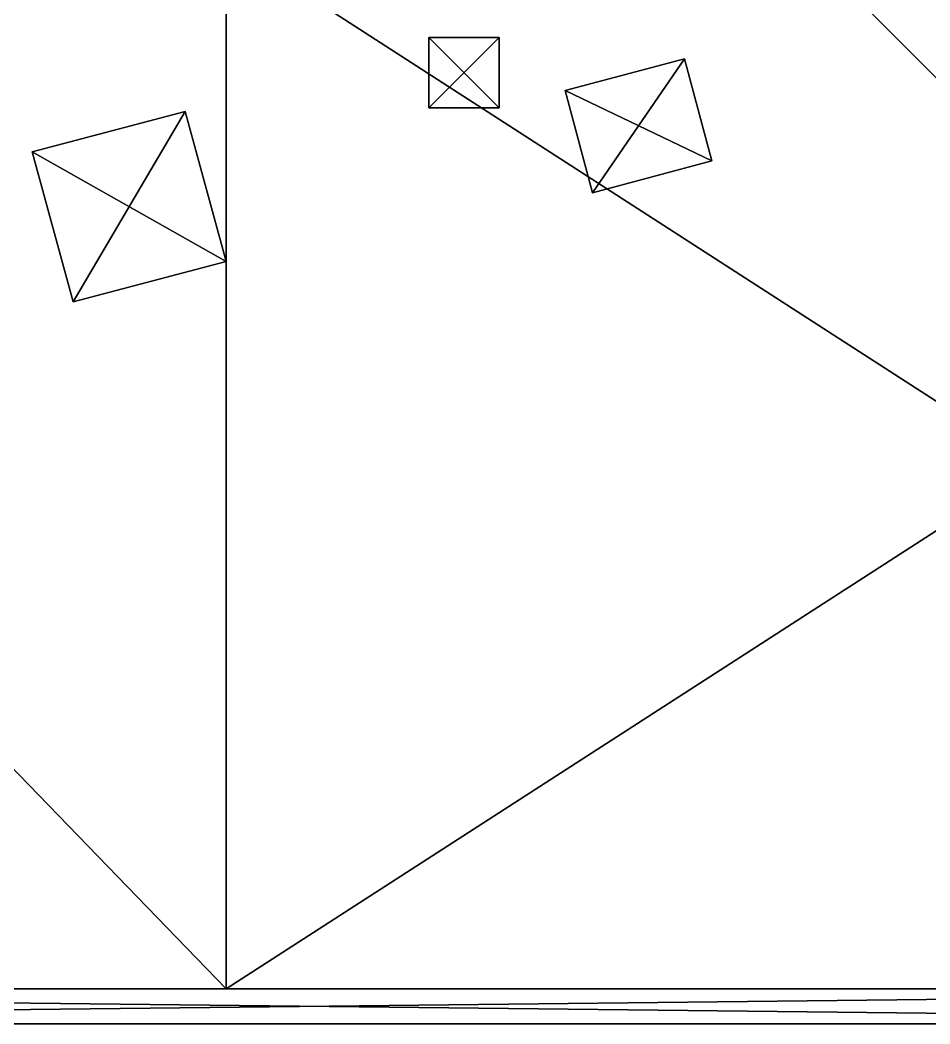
# Model space of a CAD drawing. Extents: x -6144 to 9632, y -5120 to 9632.
# Drawn here: x 7941 to 8767, y 6752 to 7664 of the extents above; entities that cross this region are included whole.
import ezdxf

# ---------------------------------------------------------------- set-up
doc = ezdxf.new("R2010")
doc.units = 0

msp = doc.modelspace()

# ---------------------------------------------------------------- meshes
at = {"layer": 'OBJECT1000', "color": 50}
mesh = msp.add_polyface(dxfattribs=at)
corners = [(8544.191406, 7628.719727, 10688), (8436, 7599.729492, 10688), (8460.84375, 7507, 10688), (8569.039063, 7536, 10688), (8569.039063, 7535.989258, 11184), (8460.855469, 7507, 11184), (8436, 7599.732422, 11184), (8544.191406, 7628.720703, 11184)]
mesh.append_faces([[corners[k] for k in face] for face in [(1, 3, 0), (5, 7, 4), (2, 4, 3), (0, 6, 1), (1, 5, 2), (3, 7, 0)]], dxfattribs={"vtx0": -1})
mesh.append_faces([[corners[k] for k in face] for face in [(1, 2, 3), (5, 6, 7), (2, 5, 4), (0, 7, 6), (1, 6, 5), (3, 4, 7)]], dxfattribs={"vtx2": -1})
at = {"layer": 'OBJECT129', "color": 50}
mesh = msp.add_polyface(dxfattribs=at)
corners = [(6784, 6752, 12000), (6784, 6752, 10656), (6784, 6784, 10656), (6784, 6784, 12000), (9632, 6784, 12000), (9632, 6784, 10656), (9632, 6752, 10656), (9632, 6752, 12000)]
mesh.append_faces([[corners[k] for k in face] for face in [(1, 3, 0), (5, 7, 4), (6, 0, 7), (2, 4, 3), (1, 5, 2), (3, 7, 0)]], dxfattribs={"vtx0": -1})
mesh.append_faces([[corners[k] for k in face] for face in [(1, 2, 3), (5, 6, 7), (6, 1, 0), (2, 5, 4), (1, 6, 5), (3, 4, 7)]], dxfattribs={"vtx2": -1})
at = {"layer": 'OBJECT306', "color": 50}
mesh = msp.add_polyface(dxfattribs=at)
corners = [(8312, 7584, 10768), (8312, 7648, 10768), (8376, 7648, 10768), (8376, 7584, 10768), (8312, 7648, 10760), (8312, 7584, 10760), (8376, 7584, 10760), (8376, 7648, 10760)]
mesh.append_faces([[corners[k] for k in face] for face in [(1, 3, 0), (1, 5, 4), (3, 7, 6), (0, 6, 5), (2, 4, 7), (5, 7, 4)]], dxfattribs={"vtx0": -1})
mesh.append_faces([[corners[k] for k in face] for face in [(1, 2, 3), (1, 0, 5), (3, 2, 7), (0, 3, 6), (2, 1, 4), (5, 6, 7)]], dxfattribs={"vtx2": -1})
at = {"layer": 'OBJECT313', "color": 50}
mesh = msp.add_polyface(dxfattribs=at)
corners = [(6752, 6752, 10656), (6752, 6752, 10176), (6752, 9632, 10176), (6752, 9632, 10656), (9632, 9632, 10656), (9632, 9632, 10176), (9632, 6752, 10176), (9632, 6752, 10656)]
mesh.append_faces([[corners[k] for k in face] for face in [(1, 3, 0), (5, 7, 4), (6, 0, 7), (2, 4, 3), (1, 5, 2), (3, 7, 0)]], dxfattribs={"vtx0": -1})
mesh.append_faces([[corners[k] for k in face] for face in [(1, 2, 3), (5, 6, 7), (6, 1, 0), (2, 5, 4), (1, 6, 5), (3, 4, 7)]], dxfattribs={"vtx2": -1})
at = {"layer": 'OBJECT320', "color": 50}
mesh = msp.add_polyface(dxfattribs=at)
corners = [(6752, 9632, 12000), (6752, 6752, 12000), (9632, 6752, 12000), (9632, 9632, 12000), (6752, 6752, 12224), (6752, 9632, 12224), (9632, 9632, 12224), (9632, 6752, 12224)]
mesh.append_faces([[corners[k] for k in face] for face in [(1, 3, 0), (5, 7, 4), (0, 4, 1), (2, 6, 3), (1, 7, 2), (3, 5, 0)]], dxfattribs={"vtx0": -1})
mesh.append_faces([[corners[k] for k in face] for face in [(1, 2, 3), (5, 6, 7), (0, 5, 4), (2, 7, 6), (1, 4, 7), (3, 6, 5)]], dxfattribs={"vtx2": -1})
at = {"layer": 'OBJECT338', "color": 50}
mesh = msp.add_polyface(dxfattribs=at)
corners = [(6784, 6784, 10687), (6784, 6784, 10656), (6784, 8174, 10656), (6784, 8174, 10687), (8128, 8174, 10687), (8128, 8174, 10656), (8128, 6784, 10656), (8128, 6784, 10687)]
mesh.append_faces([[corners[k] for k in face] for face in [(1, 3, 0), (5, 7, 4), (6, 0, 7), (2, 4, 3), (1, 5, 2), (3, 7, 0)]], dxfattribs={"vtx0": -1})
mesh.append_faces([[corners[k] for k in face] for face in [(1, 2, 3), (5, 6, 7), (6, 1, 0), (2, 5, 4), (1, 6, 5), (3, 4, 7)]], dxfattribs={"vtx2": -1})
at = {"layer": 'OBJECT341', "color": 50}
mesh = msp.add_polyface(dxfattribs=at)
corners = [(8128, 7734, 10656), (8128, 6784, 10656), (9600, 6784, 10656), (9600, 7734, 10656), (8128, 6784, 10687), (8128, 7734, 10687), (9600, 7734, 10687), (9600, 6784, 10687)]
mesh.append_faces([[corners[k] for k in face] for face in [(1, 3, 0), (5, 7, 4), (0, 4, 1), (2, 6, 3), (1, 7, 2), (3, 5, 0)]], dxfattribs={"vtx0": -1})
mesh.append_faces([[corners[k] for k in face] for face in [(1, 2, 3), (5, 6, 7), (0, 5, 4), (2, 7, 6), (1, 4, 7), (3, 6, 5)]], dxfattribs={"vtx2": -1})
at = {"layer": 'OBJECT927', "color": 50}
mesh = msp.add_polyface(dxfattribs=at)
corners = [(8090.808594, 7580.769531, 10688), (7952, 7544.259766, 10688), (7989.191406, 7408, 10688), (8128, 7444.512695, 10688), (8128, 7444.506836, 11136), (7989.191406, 7408, 11136), (7952, 7544.259766, 11136), (8090.810059, 7580.77002, 11136)]
mesh.append_faces([[corners[k] for k in face] for face in [(1, 3, 0), (5, 7, 4), (2, 4, 3), (0, 6, 1), (1, 5, 2), (3, 7, 0)]], dxfattribs={"vtx0": -1})
mesh.append_faces([[corners[k] for k in face] for face in [(1, 2, 3), (5, 6, 7), (2, 5, 4), (0, 7, 6), (1, 6, 5), (3, 4, 7)]], dxfattribs={"vtx2": -1})

doc.saveas('drawing.dxf')
